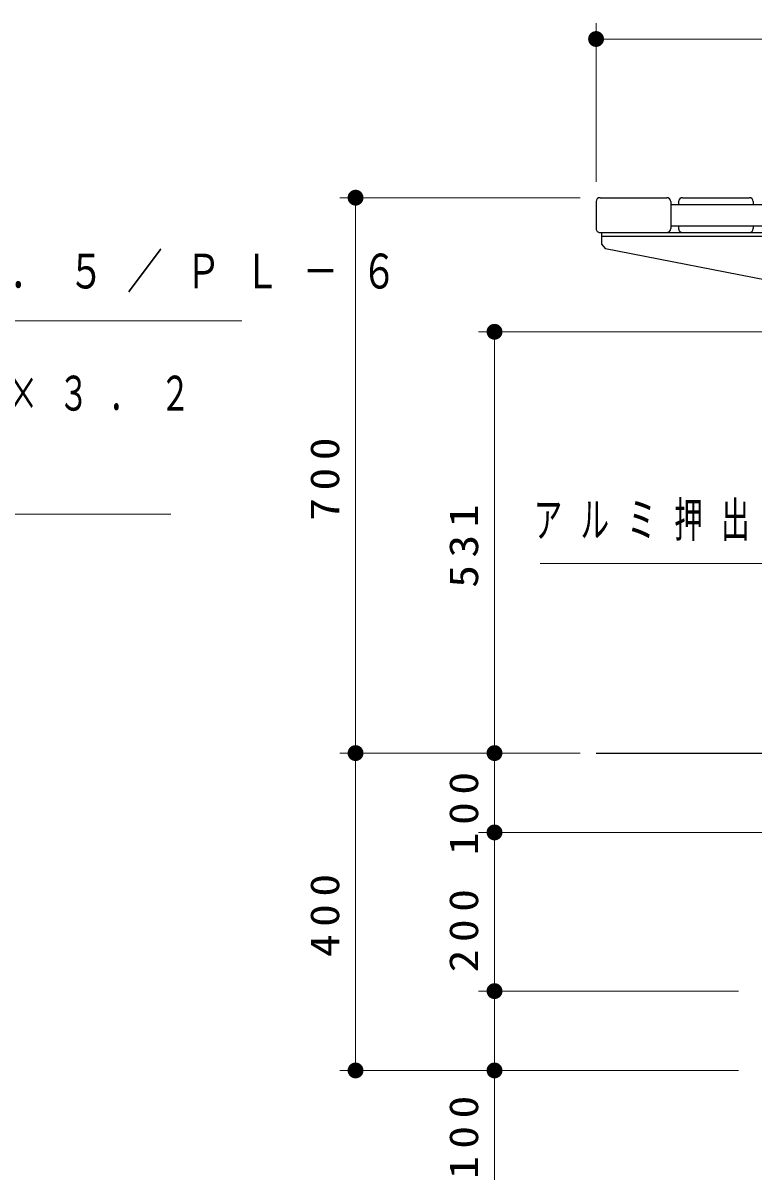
# Model space of a CAD drawing. Units: millimetres on the paper, with parts at other scales. Extents: x -365 to 2, y -26 to 257.
# Drawn here: x -130.8 to -84.8, y 64.2 to 137.1 of the extents above; entities that cross this region are included whole.
import ezdxf

# ---------------------------------------------------------------- set-up
doc = ezdxf.new("R2010")
doc.units = ezdxf.units.MM
doc.layers.add('CLASS1', color=7, linetype='Continuous', lineweight=25)
doc.styles.add('ＭＳ ゴシック', font='')
doc.styles.get('ＭＳ ゴシック').set_extended_font_data('MS Gothic')

# ---------------------------------------------------------------- blocks, each defined once
blk = doc.blocks.new('filled_dot')
at = {"color": 0, "linetype": 'Continuous', "lineweight": -2, "const_width": 1.25}
blk.add_lwpolyline([(-0.625, 0, 1), (0.625, 0, 1)], format="xyb", close=True, dxfattribs=at)

msp = doc.modelspace()

# ---------------------------------------------------------------- linework, layer by layer
at = {"layer": 'CLASS1', "lineweight": 13}
for p, q in [((-94.725, 127.099), (-94.725, 137.099)), ((-94.725, 136.099), (-38.025, 136.099)), ((-95.725, 126.099), (-110.872, 126.099)), ((-109.872, 91.099), (-109.872, 126.099)), ((-71.625, 117.649), (-102.121, 117.649)), ((-101.121, 91.099), (-101.121, 117.649)), ((-95.725, 91.099), (-110.872, 91.099)), ((-109.872, 71.099), (-109.872, 91.099)), ((-95.725, 91.099), (-102.121, 91.099)), ((-95.725, 91.099), (-102.121, 91.099)), ((-101.121, 86.099), (-101.121, 91.099)), ((-83.25, 86.099), (-102.121, 86.099)), ((-101.121, 76.099), (-101.121, 86.099)), ((-85.75, 76.099), (-102.121, 76.099)), ((-85.75, 76.099), (-102.121, 76.099)), ((-101.121, 64.204), (-101.121, 76.099)), ((-85.749, 71.099), (-110.872, 71.099))]:
    msp.add_line(p, q, dxfattribs=at)
at = {"layer": 'CLASS1'}
for p, q in [((-94.725, 125.849), (-94.725, 124.149)), ((-94.475, 126.099), (-90.275, 126.099)), ((-90.025, 125.849), (-90.025, 124.149)), ((-90.025, 125.679), (-42.725, 125.679)), ((-89.525, 125.849), (-89.525, 125.679)), ((-89.275, 126.099), (-85.075, 126.099)), ((-84.825, 125.849), (-84.825, 125.679)), ((-90.025, 124.319), (-42.725, 124.319)), ((-89.525, 124.319), (-89.525, 124.149)), ((-84.825, 124.319), (-84.825, 124.149)), ((-94.475, 123.899), (-90.275, 123.899)), ((-94.375, 123.899), (-38.375, 123.899)), ((-94.375, 123.899), (-94.375, 123.174)), ((-94.375, 123.674), (-38.375, 123.674)), ((-89.275, 123.899), (-85.075, 123.899)), ((-94.375, 123.174), (-94.129, 122.876)), ((-70.025, 118.174), (-94.129, 122.876)), ((-94.725, 91.099), (-70.625, 91.099))]:
    msp.add_line(p, q, dxfattribs=at)
at = {"layer": 'CLASS1', "lineweight": 13}
for points in [[(-178.687, 107.741), (-168.08, 118.347), (-117.034, 118.347)], [(-69.148, 108.02), (-74.131, 103.038), (-98.239, 103.038)], [(-179.001, 95.964), (-168.81, 106.156), (-121.507, 106.156)]]:
    msp.add_lwpolyline(points, dxfattribs=at)
at = {"layer": 'CLASS1'}
for centre, start, end in [((-94.475, 125.849), 90, 180), ((-90.275, 125.849), 0, 90), ((-89.275, 125.849), 90, 180), ((-85.075, 125.849), 0, 90), ((-94.475, 124.149), 179.99999, 270), ((-90.275, 124.149), 270, 0), ((-89.275, 124.149), 179.99999, 270), ((-85.075, 124.149), 270, 0)]:
    msp.add_arc(centre, 0.25, start, end, dxfattribs=at)

# ---------------------------------------------------------------- block references
at = {"layer": 'CLASS1', "lineweight": 13, "xscale": 0.4, "yscale": 0.4}
msp.add_blockref('filled_dot', (-94.725, 136.099), dxfattribs=at)
for p, rotation in [((-109.872, 126.099), 270), ((-101.121, 117.649), 270), ((-109.872, 91.099), 90), ((-109.872, 91.099), 270), ((-101.121, 91.099), 90), ((-101.121, 91.099), 270), ((-101.121, 86.099), 270), ((-101.121, 86.099), 90), ((-101.121, 76.099), 270), ((-101.121, 76.099), 90), ((-109.872, 71.099), 90), ((-101.121, 71.099), 90)]:
    msp.add_blockref('filled_dot', p, dxfattribs=dict(at, rotation=rotation))

# ---------------------------------------------------------------- texts
at = {"layer": 'CLASS1', "char_height": 2.199, "attachment_point": 4, "style": 'ＭＳ ゴシック'}
for s, insert in [('\\T1.64;\\W0.75;座フレーム：ＰＬ－４．５／ＰＬ－６', (-168.544, 121.347)), ('\\T1.64;\\W0.65;脚：□－１００×１００×３．２', (-166.954, 113.656)), ('\\T1.64;\\W0.6;アルミ押出化粧材', (-98.656, 105.688))]:
    msp.add_mtext(s, dxfattribs=dict(at, insert=insert))
at = {"layer": 'CLASS1', "char_height": 1.833, "attachment_point": 8, "rotation": 90, "style": 'ＭＳ ゴシック'}
for s, insert in [('\\T1.33;\\W1.15;700', (-110.872, 108.599)), ('\\T1.33;\\W1.15;531', (-102.121, 104.374)), ('\\T1.33;\\W1.15;100', (-102.121, 87.525)), ('\\T1.33;\\W1.15;400', (-110.872, 81.099)), ('\\T1.33;\\W1.15;200', (-102.121, 80.143)), ('\\T1.33;\\W1.15;100', (-102.121, 67.121))]:
    msp.add_mtext(s, dxfattribs=dict(at, insert=insert))

doc.saveas('drawing.dxf')
